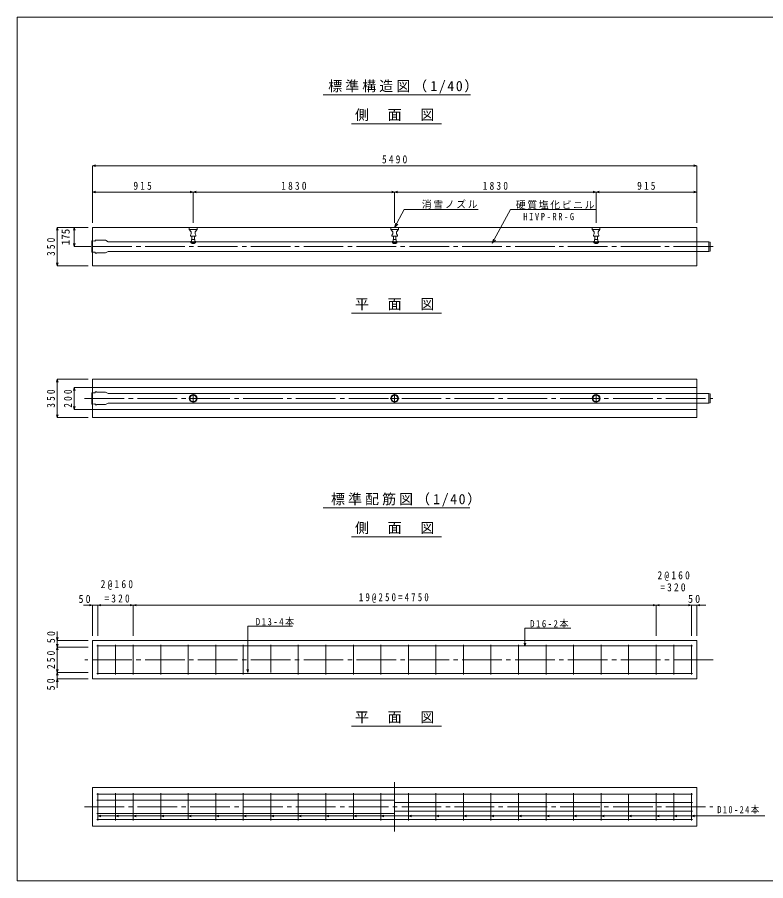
# Model space of a CAD drawing. Units: millimetres on the paper, enlarged 15 times, with parts at other scales. Extents: x -2100 to 2100, y -1470 to 1470.
# Drawn here: x -2100 to 449, y -1470 to 1470 of the extents above; entities that cross this region are included whole.
import ezdxf
from ezdxf.enums import TextEntityAlignment as Align

# ---------------------------------------------------------------- set-up
doc = ezdxf.new("R2010")
doc.units = ezdxf.units.MM
doc.header["$LTSCALE"] = 15
for name, pattern in [('CHAIN', [18.5, 12, -1.5, 3.5, -1.5]), ('CHAIN1', [8, 5, -1, 1, -1]), ('CHAIN2', [12, 9, -1, 1, -1])]:
    doc.linetypes.add(name, pattern=pattern)
for name, color, linetype, lineweight in [('0-0_図面枠', 7, 'Continuous', 18), ('1-0', 3, 'Continuous', 18), ('1-1_製品図', 3, 'Continuous', 18), ('1-2_パイプ', 4, 'Continuous', 18), ('1-3_鉄筋', 2, 'Continuous', 18), ('1-4_ノズル', 7, 'Continuous', 18), ('1-6_寸法', 4, 'Continuous', 18), ('1-A', 7, 'Continuous', 18), ('1-B', 7, 'Continuous', 18)]:
    doc.layers.add(name, color=color, linetype=linetype, lineweight=lineweight)
doc.styles.add('ＭＳ ゴシック', font='')
doc.styles.get('ＭＳ ゴシック').set_extended_font_data('MS Gothic')

msp = doc.modelspace()

# ---------------------------------------------------------------- linework, layer by layer
at = {"layer": '0-0_図面枠', "color": 5}
msp.add_lwpolyline([(2100, 1470), (-2100, 1470), (-2100, -1470), (2100, -1470)], close=True, dxfattribs=at)
at = {"layer": '1-0'}
for p, q in [((-1058.13, 1206.28), (-555.9, 1206.28)), ((-961.77, 1107), (-654.49, 1107)), ((-961.77, 1107), (-654.49, 1107)), ((-961.77, 462.35), (-654.49, 462.35)), ((-1058.13, -200.13), (-558.13, -200.13)), ((-961.77, -299.4), (-654.49, -299.4)), ((-961.77, -944.06), (-654.49, -944.06))]:
    msp.add_line(p, q, dxfattribs=at)
at = {"layer": '1-1_製品図'}
for p, q in [((-1843.95, 754.72), (-1843.95, 623.47)), ((-1843.95, 754.72), (214.8, 754.72)), ((-1843.95, 238.01), (214.8, 238.01)), ((-1843.95, 238.01), (-1843.95, 106.76)), ((-1843.95, 209.88), (214.8, 209.88)), ((-1843.95, 134.88), (214.8, 134.88)), ((-1843.95, -651.69), (214.8, -651.69)), ((-1843.95, -651.69), (-1843.95, -782.94)), ((-1843.95, -1152.61), (214.8, -1152.61)), ((-1843.95, -1152.61), (-1843.95, -1283.86))]:
    msp.add_line(p, q, dxfattribs=at)
at = {"layer": '1-1_製品図', "color": 7, "linetype": 'CHAIN2'}
for p, q in [((270.54, 689.09), (-1869.8, 689.09)), ((-1870.63, 172.38), (269.72, 172.38)), ((270.54, -717.31), (-1869.8, -717.31)), ((-1870.63, -1218.23), (269.72, -1218.23))]:
    msp.add_line(p, q, dxfattribs=at)
at = {"layer": '1-1_製品図'}
for points in [[(-1843.95, 623.47), (214.8, 623.47), (214.8, 754.72)], [(-1843.95, 106.76), (214.8, 106.76), (214.8, 238.01)], [(-1843.95, -782.94), (214.8, -782.94), (214.8, -651.69)], [(-1843.95, -1283.86), (214.8, -1283.86), (214.8, -1152.61)]]:
    msp.add_lwpolyline(points, dxfattribs=at)
at = {"layer": '1-2_パイプ'}
for p, q in [((-1836.25, 708.07), (-1845.82, 708.4)), ((-1845.82, 669.78), (-1845.82, 708.4)), ((-1836.25, 708.07), (-1833.27, 711.61)), ((-1833.27, 711.61), (-1830.65, 711.61)), ((-1830.65, 711.61), (-1829.52, 710.49)), ((255.68, 705.78), (-1790.8, 705.78)), ((255.68, 705.78), (259.8, 704.67)), ((259.8, 704.67), (259.8, 673.51)), ((-1836.25, 670.12), (-1845.82, 669.78)), ((255.68, 672.41), (-1790.8, 672.41)), ((-1836.25, 191.36), (-1845.82, 191.69)), ((-1845.82, 153.07), (-1845.82, 191.69)), ((-1836.25, 191.36), (-1833.27, 194.9)), ((-1833.27, 194.9), (-1830.65, 194.9)), ((-1830.65, 194.9), (-1829.52, 193.78)), ((255.68, 189.07), (-1790.8, 189.07)), ((255.68, 189.07), (259.8, 187.97)), ((259.8, 187.97), (259.8, 156.8)), ((-1836.25, 153.41), (-1845.82, 153.07)), ((255.68, 155.7), (-1790.8, 155.7))]:
    msp.add_line(p, q, dxfattribs=at)
for points in [[(-1829.52, 710.49), (-1798.95, 710.49), (-1790.8, 705.78)], [(255.68, 705.78), (255.68, 672.41), (259.8, 673.51)], [(-1836.25, 670.12), (-1833.27, 666.57), (-1830.65, 666.57), (-1829.52, 667.7), (-1798.95, 667.7), (-1790.8, 672.41)], [(-1829.52, 193.78), (-1798.95, 193.78), (-1790.8, 189.07)], [(255.68, 189.07), (255.68, 155.7), (259.8, 156.8)], [(-1836.25, 153.41), (-1833.27, 149.86), (-1830.65, 149.86), (-1829.52, 150.99), (-1798.95, 150.99), (-1790.8, 155.7)]]:
    msp.add_lwpolyline(points, dxfattribs=at)
at = {"layer": '1-3_鉄筋'}
for p, q in [((-1828.95, -670.44), (199.8, -670.44)), ((-1825.2, -767.94), (-1825.2, -666.69)), ((-1765.2, -666.69), (-1765.2, -767.94)), ((-1705.2, -666.69), (-1705.2, -767.94)), ((-1611.45, -666.69), (-1611.45, -767.94)), ((-1517.7, -666.69), (-1517.7, -767.94)), ((-1423.95, -666.69), (-1423.95, -767.94)), ((-1330.2, -666.69), (-1330.2, -767.94)), ((-1236.45, -666.69), (-1236.45, -760.44)), ((-1142.7, -666.69), (-1142.7, -767.94)), ((-1048.95, -666.69), (-1048.95, -767.94)), ((-955.2, -666.69), (-955.2, -767.94)), ((-861.45, -666.69), (-861.45, -767.94)), ((-767.7, -666.69), (-767.7, -767.94)), ((-673.95, -666.69), (-673.95, -767.94)), ((-580.2, -666.69), (-580.2, -767.94)), ((-486.45, -666.69), (-486.45, -767.94)), ((-392.7, -666.69), (-392.7, -767.94)), ((-298.95, -666.69), (-298.95, -767.94)), ((-205.2, -666.69), (-205.2, -767.94)), ((-111.45, -666.69), (-111.45, -767.94)), ((-17.7, -666.69), (-17.7, -767.94)), ((76.05, -666.69), (76.05, -767.94)), ((136.05, -666.69), (136.05, -767.94)), ((196.05, -767.94), (196.05, -666.69)), ((-1828.95, -764.19), (199.8, -764.19)), ((-1828.95, -1175.11), (199.8, -1175.11)), ((-1825.2, -1265.11), (-1825.2, -1171.36)), ((-1765.2, -1171.36), (-1765.2, -1265.11)), ((-1705.2, -1171.36), (-1705.2, -1265.11)), ((-1611.45, -1171.36), (-1611.45, -1259.48)), ((-1517.7, -1171.36), (-1517.7, -1259.48)), ((-1423.95, -1171.36), (-1423.95, -1265.11)), ((-1330.2, -1171.36), (-1330.2, -1265.11)), ((-1236.45, -1171.36), (-1236.45, -1265.11)), ((-1142.7, -1171.36), (-1142.7, -1265.11)), ((-1048.95, -1171.36), (-1048.95, -1265.11)), ((-955.2, -1171.36), (-955.2, -1259.48)), ((-861.45, -1171.36), (-861.45, -1265.11)), ((-767.7, -1171.36), (-767.7, -1265.11)), ((-673.95, -1171.36), (-673.95, -1265.11)), ((-580.2, -1171.36), (-580.2, -1265.11)), ((-486.45, -1171.36), (-486.45, -1265.11)), ((-392.7, -1171.36), (-392.7, -1265.11)), ((-298.95, -1171.36), (-298.95, -1265.11)), ((-205.2, -1171.36), (-205.2, -1265.11)), ((-111.45, -1171.36), (-111.45, -1265.11)), ((-17.7, -1175.11), (-17.7, -1265.11)), ((76.05, -1171.36), (76.05, -1265.11)), ((136.05, -1171.36), (136.05, -1265.11)), ((196.05, -1265.11), (196.05, -1171.36)), ((-1828.95, -1195.73), (-814.57, -1195.73)), ((-814.57, -1203.23), (199.8, -1203.23)), ((-814.57, -1233.23), (199.8, -1233.23)), ((-1828.95, -1240.73), (-814.57, -1240.73)), ((-1828.95, -1261.36), (199.8, -1261.36))]:
    msp.add_line(p, q, dxfattribs=at)
at = {"layer": '1-3_鉄筋', "color": 7, "linetype": 'CHAIN'}
msp.add_line((-814.57, -1133.86), (-814.57, -1302.61), dxfattribs=at)
at = {"layer": '1-4_ノズル'}
for p, q in [((-1513.95, 747.22), (-1507.39, 739.72)), ((-1507.39, 732.22), (-1507.39, 739.72)), ((-1494.26, 739.72), (-1487.7, 747.22)), ((-1494.26, 732.22), (-1494.26, 739.72)), ((-1487.7, 747.22), (-1487.7, 754.72)), ((-827.7, 747.22), (-821.14, 739.72)), ((-821.14, 732.22), (-821.14, 739.72)), ((-808.01, 739.72), (-801.45, 747.22)), ((-808.01, 732.22), (-808.01, 739.72)), ((-801.45, 747.22), (-801.45, 754.72)), ((-141.45, 747.22), (-134.89, 739.72)), ((-134.89, 732.22), (-134.89, 739.72)), ((-121.76, 739.72), (-115.2, 747.22)), ((-121.76, 732.22), (-121.76, 739.72)), ((-115.2, 747.22), (-115.2, 754.72)), ((-1507.39, 732.22), (-1510.2, 728.47)), ((-1509.82, 706.91), (-1509.82, 705.78)), ((-1509.82, 706.91), (-1506.07, 706.91)), ((-1506.07, 713.28), (-1495.57, 713.28)), ((-1506.07, 713.28), (-1506.07, 706.91)), ((-1504.95, 713.28), (-1504.95, 724.72)), ((-1496.7, 724.72), (-1496.7, 713.28)), ((-1495.57, 713.28), (-1495.57, 706.91)), ((-1495.57, 706.91), (-1491.82, 706.91)), ((-1494.26, 732.22), (-1491.45, 728.47)), ((-1491.82, 706.91), (-1491.82, 705.78)), ((-1491.45, 724.72), (-1491.45, 728.47)), ((-821.14, 732.22), (-823.95, 728.47)), ((-823.57, 706.91), (-823.57, 705.78)), ((-823.57, 706.91), (-819.82, 706.91)), ((-819.82, 713.28), (-819.82, 706.91)), ((-818.7, 713.28), (-818.7, 724.72)), ((-810.45, 724.72), (-810.45, 713.28)), ((-809.32, 706.91), (-805.57, 706.91)), ((-808.01, 732.22), (-805.2, 728.47)), ((-805.57, 706.91), (-805.57, 705.78)), ((-805.2, 724.72), (-805.2, 728.47)), ((-134.89, 732.22), (-137.7, 728.47)), ((-137.32, 706.91), (-137.32, 705.78)), ((-137.32, 706.91), (-133.57, 706.91)), ((-133.57, 713.28), (-133.57, 706.91)), ((-132.45, 713.28), (-132.45, 724.72)), ((-124.2, 724.72), (-124.2, 713.28)), ((-123.07, 706.91), (-119.32, 706.91)), ((-121.76, 732.22), (-118.95, 728.47)), ((-119.32, 706.91), (-119.32, 705.78)), ((-118.95, 724.72), (-118.95, 728.47)), ((-1504.57, 700.16), (-1497.07, 700.16)), ((-818.32, 700.16), (-810.82, 700.16)), ((-132.07, 700.16), (-124.57, 700.16))]:
    msp.add_line(p, q, dxfattribs=at)
at = {"layer": '1-4_ノズル', "color": 4, "linetype": 'CHAIN1'}
for p, q in [((-1500.82, 157.38), (-1500.82, 187.38)), ((-814.57, 157.38), (-814.57, 187.38)), ((-128.32, 157.38), (-128.32, 187.38)), ((-1515.82, 172.38), (-1485.82, 172.38)), ((-829.57, 172.38), (-799.57, 172.38)), ((-143.32, 172.38), (-113.32, 172.38))]:
    msp.add_line(p, q, dxfattribs=at)
at = {"layer": '1-4_ノズル'}
for points in [[(-1487.7, 747.22), (-1513.95, 747.22), (-1513.95, 754.72)], [(-801.45, 747.22), (-827.7, 747.22), (-827.7, 754.72)], [(-115.2, 747.22), (-141.45, 747.22), (-141.45, 754.72)], [(-1491.45, 724.72), (-1510.2, 724.72), (-1510.2, 728.47)], [(-805.2, 724.72), (-823.95, 724.72), (-823.95, 728.47)], [(-819.82, 713.28), (-809.32, 713.28), (-809.32, 706.91)], [(-118.95, 724.72), (-137.7, 724.72), (-137.7, 728.47)], [(-133.57, 713.28), (-123.07, 713.28), (-123.07, 706.91)]]:
    msp.add_lwpolyline(points, dxfattribs=at)
for centre, radius in [((-1500.82, 172.38), 13.12), ((-1500.82, 172.38), 11.06), ((-814.57, 172.38), 13.12), ((-814.57, 172.38), 11.06), ((-128.32, 172.38), 13.12), ((-128.32, 172.38), 11.06)]:
    msp.add_circle(centre, radius, dxfattribs=at)
for centre, radius, start, end in [((-1500.82, 711.54), 10.12, 207.26604, 332.73396), ((-1500.82, 708.92), 9.53, 199.21912, 246.83101), ((-1500.82, 715.56), 10.12, 238.76707, 301.23293), ((-1500.82, 708.92), 9.53, 293.16899, 340.78088), ((-814.57, 711.54), 10.12, 207.26604, 332.73396), ((-814.57, 708.92), 9.53, 199.21912, 246.83101), ((-814.57, 715.56), 10.12, 238.76707, 301.23293), ((-814.57, 708.92), 9.53, 293.16899, 340.78088), ((-128.32, 711.54), 10.12, 207.26604, 332.73396), ((-128.32, 708.92), 9.53, 199.21912, 246.83101), ((-128.32, 715.56), 10.12, 238.76707, 301.23293), ((-128.32, 708.92), 9.53, 293.16899, 340.78088)]:
    msp.add_arc(centre, radius, start, end, dxfattribs=at)
at = {"layer": '1-6_寸法'}
for p, q in [((-1843.95, 964.72), (-1833.81, 967.44)), ((-1843.95, 964.72), (214.8, 964.72)), ((-1843.95, 964.72), (-1833.81, 962)), ((-1843.95, 964.72), (-1843.95, 874.72)), ((214.8, 964.72), (204.66, 967.44)), ((214.8, 964.72), (204.66, 962)), ((214.8, 964.72), (214.8, 874.72)), ((-1843.95, 874.72), (-1833.81, 877.44)), ((-1843.95, 874.72), (-1588.01, 874.72)), ((-1843.95, 874.72), (-1833.81, 872)), ((-1843.95, 874.72), (-1843.95, 769.72)), ((-1500.82, 874.72), (-1510.97, 877.44)), ((-1500.82, 874.72), (-1510.97, 872)), ((-1500.82, 874.72), (-1490.68, 877.44)), ((-1500.82, 874.72), (-1500.82, 769.72)), ((-1500.82, 874.72), (-1490.68, 872)), ((-814.57, 874.72), (-824.72, 877.44)), ((-814.57, 874.72), (-824.72, 872)), ((-814.57, 874.72), (-804.43, 877.44)), ((-814.57, 874.72), (-814.57, 769.72)), ((-814.57, 874.72), (-804.43, 872)), ((-128.32, 874.72), (-138.47, 877.44)), ((-128.32, 874.72), (-138.47, 872)), ((-128.32, 874.72), (-118.18, 877.44)), ((-128.32, 874.72), (-128.32, 769.72)), ((-128.32, 874.72), (-118.18, 872)), ((214.8, 874.72), (204.66, 872)), ((214.8, 874.72), (214.8, 769.72)), ((-1963.95, 754.72), (-1966.67, 744.58)), ((-1963.95, 623.47), (-1963.95, 754.72)), ((-1963.95, 754.72), (-1961.23, 744.58)), ((-1963.95, 754.72), (-1858.95, 754.72)), ((-1905.84, 754.72), (-1908.56, 744.58)), ((-1905.84, 689.09), (-1905.84, 754.72)), ((-1905.84, 754.72), (-1903.13, 744.58)), ((-1905.84, 689.09), (-1908.56, 699.23)), ((-1905.84, 689.09), (-1903.13, 699.23)), ((-1905.84, 689.09), (-1849.5, 689.09)), ((-1963.95, 623.47), (-1966.67, 633.61)), ((-1963.95, 623.47), (-1961.23, 633.61)), ((-1963.95, 623.47), (-1858.95, 623.47)), ((-1963.95, 238.01), (-1966.67, 227.87)), ((-1963.95, 106.76), (-1963.95, 238.01)), ((-1963.95, 238.01), (-1961.23, 227.87)), ((-1963.95, 238.01), (-1858.95, 238.01)), ((-1905.84, 209.88), (-1908.56, 199.74)), ((-1905.84, 134.88), (-1905.84, 209.88)), ((-1905.84, 209.88), (-1903.13, 199.74)), ((-1905.84, 209.88), (-1846.27, 209.88)), ((-1905.84, 134.88), (-1908.56, 145.03)), ((-1905.84, 134.88), (-1903.13, 145.03)), ((-1905.84, 134.88), (-1846.27, 134.88)), ((-1963.95, 106.76), (-1966.67, 116.9)), ((-1963.95, 106.76), (-1961.23, 116.9)), ((-1963.95, 106.76), (-1858.95, 106.76)), ((-1843.95, -531.69), (-1854.09, -528.97)), ((-1825.2, -531.69), (-1815.06, -528.97)), ((-1825.2, -531.69), (-1815.06, -528.97)), ((-1705.2, -531.69), (-1715.34, -528.97)), ((-1705.2, -531.69), (-1695.06, -528.97)), ((76.05, -531.69), (65.91, -528.97)), ((76.05, -531.69), (86.19, -528.97)), ((196.05, -531.69), (185.91, -528.97)), ((196.05, -531.69), (185.91, -528.97)), ((214.8, -531.69), (224.94, -528.97)), ((-1843.95, -531.69), (-1873.95, -531.69)), ((-1843.95, -531.69), (-1854.09, -534.41)), ((-1843.95, -531.69), (-1825.2, -531.69)), ((-1843.95, -531.69), (-1843.95, -636.69)), ((-1825.2, -531.69), (-1795.2, -531.69)), ((-1825.2, -531.69), (-1815.06, -534.41)), ((-1825.2, -531.69), (-1825.2, -636.69)), ((-1825.2, -531.69), (-1705.2, -531.69)), ((-1825.2, -531.69), (-1815.06, -534.41)), ((-1705.2, -531.69), (-1715.34, -534.41)), ((-1705.2, -531.69), (-1705.2, -636.69)), ((-1705.2, -531.69), (76.05, -531.69)), ((-1705.2, -531.69), (-1695.06, -534.41)), ((76.05, -531.69), (65.91, -534.41)), ((76.05, -531.69), (76.05, -636.69)), ((76.05, -531.69), (196.05, -531.69)), ((76.05, -531.69), (86.19, -534.41)), ((196.05, -531.69), (166.05, -531.69)), ((196.05, -531.69), (185.91, -534.41)), ((196.05, -531.69), (185.91, -534.41)), ((196.05, -531.69), (196.05, -636.69)), ((196.05, -531.69), (214.8, -531.69)), ((214.8, -531.69), (244.8, -531.69)), ((214.8, -531.69), (224.94, -534.41)), ((214.8, -531.69), (214.8, -636.69)), ((-1963.95, -651.69), (-1966.67, -641.55)), ((-1963.95, -651.69), (-1963.95, -621.69)), ((-1963.95, -651.69), (-1961.23, -641.55)), ((-1963.95, -674.19), (-1963.95, -644.19)), ((-1963.95, -674.19), (-1966.67, -664.05)), ((-1963.95, -674.19), (-1966.67, -684.33)), ((-1963.95, -674.19), (-1963.95, -651.69)), ((-1963.95, -651.69), (-1858.95, -651.69)), ((-1963.95, -674.19), (-1961.23, -664.05)), ((-1963.95, -760.44), (-1963.95, -674.19)), ((-1963.95, -674.19), (-1858.95, -674.19)), ((-1963.95, -674.19), (-1963.95, -704.19)), ((-1963.95, -674.19), (-1961.23, -684.33)), ((-1963.95, -760.44), (-1963.95, -730.44)), ((-1963.95, -760.44), (-1966.67, -750.3)), ((-1963.95, -760.44), (-1966.67, -770.58)), ((-1963.95, -760.44), (-1961.23, -750.3)), ((-1963.95, -782.94), (-1963.95, -760.44)), ((-1963.95, -760.44), (-1858.95, -760.44)), ((-1963.95, -760.44), (-1963.95, -790.44)), ((-1963.95, -760.44), (-1961.23, -770.58)), ((-1963.95, -782.94), (-1966.67, -793.08)), ((-1963.95, -782.94), (-1963.95, -812.94)), ((-1963.95, -782.94), (-1961.23, -793.08)), ((-1963.95, -782.94), (-1858.95, -782.94))]:
    msp.add_line(p, q, dxfattribs=at)
msp.add_lwpolyline([(-1588.01, 874.72), (-1072.39, 874.72), (-556.76, 874.72), (-41.14, 874.72), (214.8, 874.72), (204.66, 877.44)], dxfattribs=at)
at = {"layer": '1-A'}
for p, q in [((-814.57, 754.72), (-781.82, 815.01)), ((-781.82, 815.01), (-530.15, 815.01)), ((-814.57, 754.72), (-811.07, 769.3)), ((-814.57, 754.72), (-804.24, 765.6)), ((-481.92, 700.34), (-478.42, 714.93)), ((-481.92, 700.34), (-471.59, 711.22))]:
    msp.add_line(p, q, dxfattribs=at)
msp.add_lwpolyline([(-481.92, 700.34), (-419.62, 815.01), (-131, 815.01)], dxfattribs=at)
at = {"layer": '1-B'}
for p, q in [((-1315.07, -603.49), (-1162.09, -603.49)), ((-370.88, -610.6), (-214.9, -610.6)), ((-370.88, -610.6), (-370.88, -671.04)), ((-370.88, -671.04), (-373.6, -660.9)), ((-370.88, -671.04), (-368.17, -660.9)), ((-1315.07, -760.44), (-1312.36, -750.3)), ((-1825.2, -1249.17), (-1815.06, -1246.45)), ((-1825.2, -1249.17), (-1815.06, -1251.89)), ((-1825.2, -1249.17), (445.89, -1249.17)), ((-1765.2, -1249.17), (-1755.06, -1246.45)), ((-1765.2, -1249.17), (-1755.06, -1251.89)), ((-1705.2, -1249.17), (-1695.06, -1246.45)), ((-1705.2, -1249.17), (-1695.06, -1251.89)), ((-1611.45, -1249.17), (-1601.31, -1246.45)), ((-1611.45, -1249.17), (-1601.31, -1251.89)), ((-1517.7, -1249.17), (-1507.56, -1246.45)), ((-1517.7, -1249.17), (-1507.56, -1251.89)), ((-1423.95, -1249.17), (-1413.81, -1246.45)), ((-1423.95, -1249.17), (-1413.81, -1251.89)), ((-1330.2, -1249.17), (-1320.06, -1246.45)), ((-1330.2, -1249.17), (-1320.06, -1251.89)), ((-1236.45, -1249.17), (-1226.31, -1246.45)), ((-1236.45, -1249.17), (-1226.31, -1251.89)), ((-1142.7, -1249.17), (-1132.56, -1246.45)), ((-1142.7, -1249.17), (-1132.56, -1251.89)), ((-1048.95, -1249.17), (-1038.81, -1246.45)), ((-1048.95, -1249.17), (-1038.81, -1251.89)), ((-955.2, -1249.17), (-945.06, -1246.45)), ((-955.2, -1249.17), (-945.06, -1251.89)), ((-861.45, -1249.17), (-851.31, -1246.45)), ((-861.45, -1249.17), (-851.31, -1251.89)), ((-767.7, -1249.17), (-757.56, -1246.45)), ((-767.7, -1249.17), (-757.56, -1251.89)), ((-673.95, -1249.17), (-663.81, -1246.45)), ((-673.95, -1249.17), (-663.81, -1251.89)), ((-580.2, -1249.17), (-570.06, -1246.45)), ((-580.2, -1249.17), (-570.06, -1251.89)), ((-486.45, -1249.17), (-476.31, -1246.45)), ((-486.45, -1249.17), (-476.31, -1251.89)), ((-392.7, -1249.17), (-382.56, -1246.45)), ((-392.7, -1249.17), (-382.56, -1251.89)), ((-298.95, -1249.17), (-288.81, -1246.45)), ((-298.95, -1249.17), (-288.81, -1251.89)), ((-205.2, -1249.17), (-195.06, -1246.45)), ((-205.2, -1249.17), (-195.06, -1251.89)), ((-111.45, -1249.17), (-101.31, -1246.45)), ((-111.45, -1249.17), (-101.31, -1251.89)), ((-17.7, -1249.17), (-7.56, -1246.45)), ((-17.7, -1249.17), (-7.56, -1251.89)), ((76.05, -1249.17), (86.19, -1246.45)), ((76.05, -1249.17), (86.19, -1251.89)), ((136.05, -1249.17), (146.19, -1246.45)), ((136.05, -1249.17), (146.19, -1251.89)), ((196.05, -1249.17), (206.19, -1246.45)), ((196.05, -1249.17), (206.19, -1251.89))]:
    msp.add_line(p, q, dxfattribs=at)
msp.add_lwpolyline([(-1315.07, -603.49), (-1315.07, -760.44), (-1317.79, -750.3)], dxfattribs=at)

# ---------------------------------------------------------------- texts
at = {"layer": '1-0', "color": 7, "char_height": 34.84, "attachment_point": 7, "style": 'ＭＳ ゴシック'}
for s, insert in [('\\T1.22;標準構造図（1/40）', (-1040.95, 1210.03)), ('\\T1.17;側\u3000面\u3000図', (-949.53, 1116.86)), ('\\T1.17;平\u3000面\u3000図', (-949.53, 472.2)), ('\\T1.22;標準配筋図（1/40）', (-1031.31, -196.38)), ('\\T1.17;側\u3000面\u3000図', (-949.53, -289.55)), ('\\T1.17;平\u3000面\u3000図', (-949.53, -934.2))]:
    msp.add_mtext(s, dxfattribs=dict(at, insert=insert))
at = {"layer": '1-6_寸法', "style": 'ＭＳ ゴシック'}
msp.add_text('175', height=27.49, rotation=90, dxfattribs=at).set_placement((-1913.34, 693.78), align=Align.BOTTOM_LEFT)
at = {"layer": '1-6_寸法', "char_height": 27.49, "attachment_point": 7, "style": 'ＭＳ ゴシック'}
for s, insert in [('\\T1.47;\\W0.85;5490', (-857.7, 972.22)), ('\\T1.46;\\W0.85;915', (-1704.26, 882.22)), ('\\T1.47;\\W0.85;1830', (-1200.82, 882.22)), ('\\T1.47;\\W0.85;1830', (-514.57, 882.22)), ('\\T1.46;\\W0.85;915', (11.36, 882.22)), ('\\T1.48;\\W0.85;2@160', (80.66, -449.62)), ('\\T1.48;\\W0.85;2@160', (-1815.83, -479.64)), ('\\T1.47;\\W0.85;=320', (90.11, -485.02)), ('\\T1.44;\\W0.9;50', (-1891.33, -524.6)), ('\\T1.47;\\W0.85;=320', (-1803.1, -522.9)), ('\\T1.49;\\W0.8;19@250=4750', (-936.45, -524.19)), ('\\T1.44;\\W0.9;50', (184.8, -524.19))]:
    msp.add_mtext(s, dxfattribs=dict(at, insert=insert))
at = {"layer": '1-6_寸法', "char_height": 27.49, "attachment_point": 7, "rotation": 90, "style": 'ＭＳ ゴシック'}
for s, insert in [('\\T1.46;\\W0.85;350', (-1971.45, 657.22)), ('\\T1.46;\\W0.85;350', (-1971.45, 140.51)), ('\\T1.46;\\W0.85;200', (-1913.34, 140.51)), ('\\T1.44;\\W0.9;50', (-1970.82, -661.06)), ('\\T1.46;\\W0.85;250', (-1971.45, -749.19)), ('\\T1.44;\\W0.9;50', (-1971.65, -822.05))]:
    msp.add_mtext(s, dxfattribs=dict(at, insert=insert))
at = {"layer": '1-A', "char_height": 24.51, "attachment_point": 7, "style": 'ＭＳ ゴシック'}
for s, insert in [('\\T1.17;消雪ノズル', (-722.09, 818.04)), ('\\T1.17;硬質塩化ビニル', (-401.89, 816.07)), ('\\T1.4;\\W0.85;HIVP-RR-G', (-376.3, 778.74))]:
    msp.add_mtext(s, dxfattribs=dict(at, insert=insert))
at = {"layer": '1-B', "char_height": 24.51, "attachment_point": 7, "style": 'ＭＳ ゴシック'}
for s, insert in [('\\T1.33;\\W0.9;D13-4本', (-1287.61, -602.85)), ('\\T1.33;\\W0.9;D16-2本', (-353.18, -609.8)), ('\\T1.34;\\W0.85;D10-24本', (284.35, -1242.97))]:
    msp.add_mtext(s, dxfattribs=dict(at, insert=insert))

doc.saveas('drawing.dxf')
